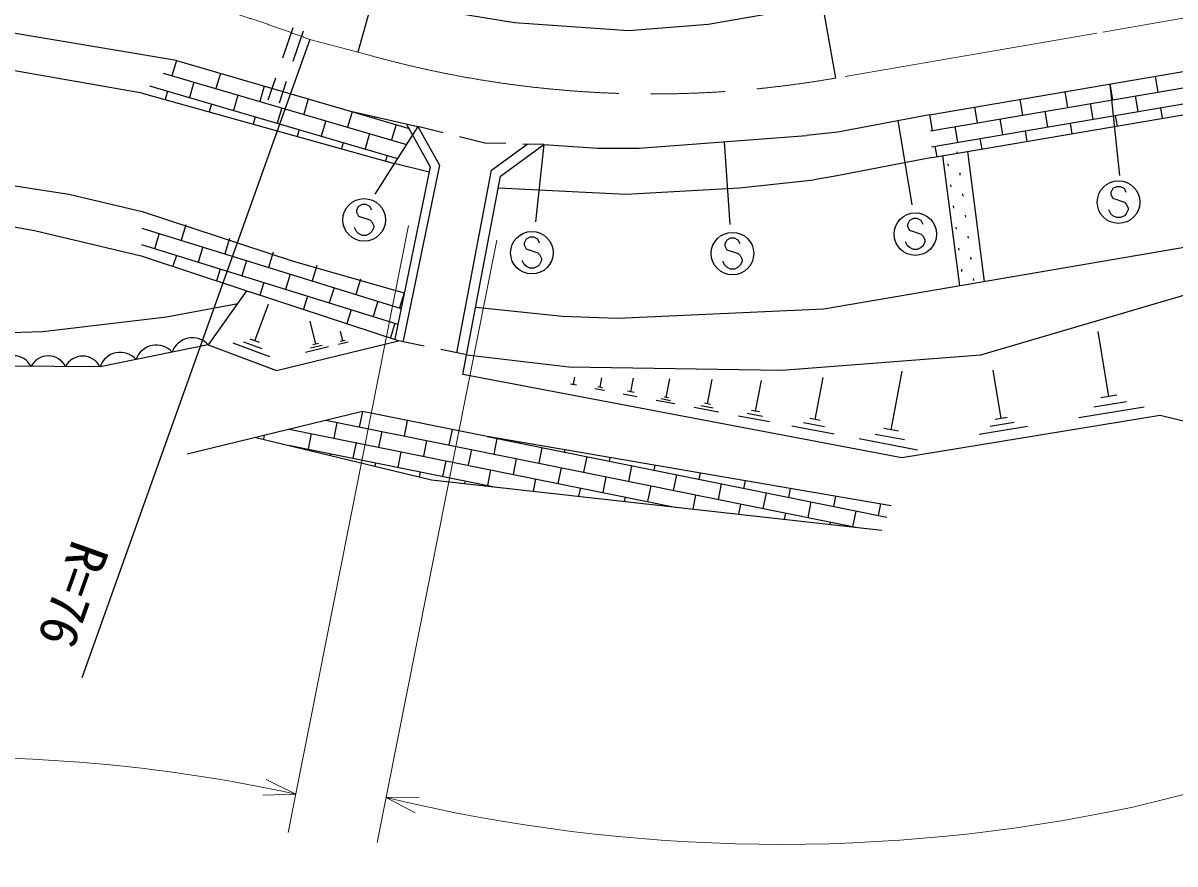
# Model space of a CAD drawing. Units: millimetres, scale not verified. Extents: x 40000 to 680000, y 20000 to 380000.
# Drawn here: x 396392 to 450515, y 238059 to 277585 of the extents above; entities that cross this region are included whole.
import ezdxf
from ezdxf.enums import TextEntityAlignment as Align

# ---------------------------------------------------------------- set-up
doc = ezdxf.new("R2010")
doc.units = ezdxf.units.MM
doc.header["$LTSCALE"] = 1000
doc.linetypes.add('CHAIN', pattern=[18.5, 12, -1.5, 3.5, -1.5])
for name, color, linetype, lineweight in [('M-BGD', 7, 'Continuous', 25), ('M-BMK', 2, 'CHAIN', 13), ('M-BMK-SRVR', 3, 'Continuous', 25), ('M-STR-HTXT', 7, 'Continuous', 13), ('M-STR-STRC', 7, 'Continuous', 25)]:
    doc.layers.add(name, color=color, linetype=linetype, lineweight=lineweight)
doc.styles.add('ＭＳ ゴシック', font='')
doc.styles.get('ＭＳ ゴシック').set_extended_font_data('MS Gothic')

msp = doc.modelspace()

# ---------------------------------------------------------------- linework, layer by layer
at = {"layer": 'M-BGD'}
for p, q in [((438982, 273277), (504735, 284454)), ((439029, 272525), (506346, 283967)), ((439075, 271772), (507958, 283480)), ((403599, 275823), (395019, 277267)), ((409063, 277355), (408578, 275935)), ((409088, 275795), (409562, 277218)), ((401985, 274294), (393490, 275780)), ((403599, 275823), (403389, 275103)), ((402969, 275226), (414411, 271883)), ((405663, 275220), (405453, 274500)), ((408255, 274989), (407901, 273952)), ((449580, 275079), (449706, 274340)), ((402339, 274629), (413991, 271225)), ((404421, 274802), (404210, 274082)), ((407727, 274617), (407516, 273898)), ((408435, 273834), (408772, 274846)), ((447461, 274719), (447586, 273979)), ((401985, 274294), (413836, 270982)), ((403179, 274383), (403064, 273992)), ((406484, 274199), (406274, 273479)), ((409790, 274015), (409580, 273295)), ((443221, 273998), (443347, 273259)), ((445341, 274358), (445467, 273619)), ((448646, 274159), (448772, 273420)), ((405242, 273781), (405135, 273414)), ((408548, 273596), (408338, 272876)), ((411854, 273412), (411644, 272692)), ((411720, 273451), (414529, 272630)), ((441102, 273638), (441227, 272898)), ((444407, 273439), (444532, 272699)), ((446526, 273799), (446652, 273060)), ((449831, 273600), (449915, 273107)), ((407306, 273178), (407206, 272835)), ((410612, 272993), (410402, 272273)), ((412907, 273181), (412886, 273110)), ((413918, 272809), (413708, 272089)), ((438982, 273277), (439108, 272538)), ((442287, 273079), (442413, 272339)), ((445592, 272880), (445677, 272383)), ((447712, 273240), (447796, 272745)), ((409370, 272575), (409277, 272256)), ((412676, 272390), (412465, 271670)), ((416127, 272426), (414944, 272718)), ((440168, 272718), (440293, 271979)), ((443473, 272519), (443557, 272021)), ((411433, 271972), (411347, 271677)), ((418086, 271941), (416903, 272234)), ((419076, 271915), (418086, 271941)), ((420865, 271868), (419875, 271894)), ((439233, 271799), (439319, 271298)), ((441353, 272159), (441438, 271660)), ((413497, 271369), (413418, 271099)), ((439586, 271344), (440392, 265237)), ((440273, 271533), (440286, 271433)), ((441561, 265438), (440776, 271547)), ((415471, 270571), (413836, 270982)), ((439841, 270973), (439854, 270874)), ((440401, 270541), (440414, 270442)), ((439969, 269981), (439981, 269882)), ((440528, 269549), (440541, 269450)), ((440096, 268989), (440109, 268890)), ((440656, 268557), (440669, 268458)), ((401970, 267949), (414154, 264169)), ((404039, 268092), (403817, 267376)), ((440224, 267997), (440236, 267898)), ((402790, 267695), (402568, 266978)), ((406093, 267455), (405870, 266739)), ((440783, 267565), (440796, 267466)), ((401954, 267169), (414002, 263431)), ((404844, 267058), (404621, 266341)), ((440351, 267006), (440364, 266906)), ((403595, 266660), (403437, 266151)), ((406897, 266421), (406675, 265704)), ((408146, 266818), (407924, 266102)), ((440911, 266573), (440923, 266474)), ((405648, 266023), (405477, 265471)), ((408950, 265783), (408728, 265067)), ((410199, 266181), (409977, 265465)), ((440478, 266014), (440491, 265914)), ((407701, 265386), (407519, 264796)), ((412253, 265544), (412031, 264828)), ((441038, 265581), (441051, 265482)), ((406896, 264996), (405096, 262456)), ((414029, 262645), (407039, 264948)), ((409755, 264749), (409562, 264128)), ((411004, 265146), (410782, 264430)), ((414305, 264902), (414084, 264191)), ((407282, 262645), (407929, 264371)), ((413057, 264509), (412835, 263793)), ((411808, 264111), (411606, 263459)), ((410141, 262496), (409880, 263566)), ((411411, 262642), (411300, 263098)), ((413862, 263474), (413650, 262790)), ((447408, 260037), (446905, 263092)), ((407983, 261891), (406258, 262537)), ((407633, 262268), (406770, 262591)), ((407498, 262565), (407066, 262726)), ((410275, 262528), (410007, 262463)), ((411666, 262584), (411211, 262473)), ((411525, 262670), (411297, 262615)), ((415241, 262396), (414029, 262645)), ((410741, 262359), (409671, 262098)), ((410441, 262427), (409906, 262297)), ((417236, 261986), (416025, 262235)), ((437679, 257145), (417062, 261069)), ((422256, 260589), (422321, 260933)), ((423509, 260466), (423593, 260912)), ((424947, 260244), (425070, 260887)), ((433603, 258944), (433980, 260929)), ((437179, 258462), (437703, 261216)), ((442353, 259004), (441979, 261276)), ((422393, 260563), (422119, 260616)), ((423710, 260313), (423265, 260397)), ((423620, 260445), (423397, 260488)), ((426617, 259985), (426783, 260859)), ((428556, 259686), (428773, 260825)), ((430806, 259337), (431082, 260787)), ((425238, 260022), (424595, 260144)), ((425108, 260213), (424786, 260274)), ((427012, 259684), (426139, 259850)), ((426815, 259835), (426378, 259918)), ((426726, 259965), (426508, 260006)), ((447789, 260100), (447026, 259974)), ((412337, 259332), (404109, 257328)), ((412337, 259332), (412189, 258597)), ((429071, 259292), (427931, 259509)), ((428814, 259489), (428244, 259597)), ((428698, 259658), (428413, 259713)), ((430987, 259303), (430625, 259372)), ((449061, 259525), (446006, 259022)), ((448234, 259781), (446707, 259529)), ((410620, 258914), (435514, 253883)), ((411135, 258810), (410987, 258074)), ((414445, 258906), (414296, 258171)), ((431462, 258837), (430012, 259113)), ((431134, 259087), (430409, 259225)), ((434052, 258601), (433059, 258790)), ((433851, 258897), (433354, 258991)), ((442968, 258813), (441832, 258626)), ((442637, 259051), (442069, 258957)), ((407724, 258208), (407686, 258023)), ((408903, 258495), (427028, 254833)), ((409933, 258287), (409784, 257552)), ((413243, 258384), (413094, 257649)), ((416552, 258480), (416404, 257745)), ((434501, 258259), (432515, 258636)), ((437802, 257987), (436425, 258249)), ((437523, 258397), (436834, 258528)), ((443583, 258623), (441310, 258249)), ((408858, 257739), (418542, 255783)), ((412040, 257861), (411892, 257126)), ((415350, 257958), (415201, 257223)), ((418197, 258148), (436973, 254354)), ((418660, 258054), (418511, 257319)), ((419723, 257887), (419713, 257841)), ((438424, 257512), (435671, 258036)), ((410838, 257339), (410823, 257264)), ((414148, 257436), (413999, 256700)), ((417457, 257532), (417309, 256797)), ((419565, 257106), (419416, 256371)), ((420767, 257628), (420619, 256893)), ((421843, 257524), (421821, 257415)), ((422875, 257203), (422726, 256467)), ((423963, 257161), (423928, 256990)), ((412946, 256913), (412914, 256759)), ((416255, 257010), (416107, 256275)), ((418363, 256584), (418214, 255849)), ((421672, 256680), (421524, 255945)), ((424982, 256777), (424833, 256042)), ((426083, 256798), (426036, 256564)), ((415053, 256488), (415006, 256254)), ((417160, 256062), (417136, 255940)), ((420470, 256158), (420353, 255580)), ((423780, 256254), (423631, 255519)), ((427089, 256351), (426941, 255616)), ((428203, 256435), (428143, 256138)), ((430323, 256072), (430250, 255712)), ((422577, 255732), (422498, 255340)), ((425887, 255829), (425739, 255093)), ((429197, 255925), (429048, 255190)), ((431304, 255499), (431156, 254764)), ((432443, 255709), (432358, 255286)), ((424685, 255306), (424643, 255100)), ((427994, 255403), (427860, 254740)), ((430102, 254977), (430005, 254500)), ((433412, 255073), (433263, 254338)), ((434563, 255346), (434465, 254860)), ((436683, 254983), (436573, 254435)), ((426792, 254881), (426788, 254860)), ((432209, 254551), (432150, 254260)), ((435519, 254647), (435370, 253912)), ((434317, 254125), (434295, 254020))]:
    msp.add_line(p, q, dxfattribs=at)
for points in [[(412465, 278771), (419485, 277608), (424837, 277227), (428575, 277524), (434182, 278502), (456779, 284068), (463235, 285767), (468842, 287467), (482731, 292013), (487361, 293160), (496111, 294605), (503799, 295030), (518496, 295584), (526609, 296774), (532343, 300002), (545595, 311387), (548801, 315303), (555311, 321575)], [(434013, 264145), (451131, 267077), (497217, 275024), (509407, 277276), (518285, 279188), (524996, 281057), (535742, 285603), (540712, 288535), (544577, 291168), (546828, 292868), (549369, 295188)], [(439106, 271262), (452914, 273618), (496240, 280970), (508812, 283222)], [(403599, 275823), (411720, 273451), (414944, 272718)], [(414414, 272839), (415525, 270833), (413856, 262723)], [(438982, 273277), (434676, 272460), (433205, 272300)], [(414944, 272718), (415953, 270898), (414253, 262641)], [(420865, 271868), (423393, 271705), (425347, 271705), (433205, 272300)], [(416768, 262082), (418398, 270669), (420079, 271888)], [(417062, 261069), (418832, 270393), (420865, 271868)], [(439106, 271262), (434553, 270385), (433545, 270219)], [(335214, 259337), (340735, 261036), (362568, 268132), (370596, 269746), (378071, 270682), (382871, 270979), (385802, 270980), (392768, 270428), (398545, 269536), (401986, 268730), (409079, 266394), (414306, 264907)], [(418726, 269833), (424710, 269538), (430062, 269836), (433545, 270219)], [(328715, 255853), (334662, 257256), (354158, 263883), (364946, 266985), (372635, 268302), (378624, 268898), (384018, 269153), (388138, 268941), (394722, 268219), (396931, 267837), (401943, 266648), (406531, 265119), (407039, 264948)], [(405096, 262456), (400009, 261424), (393517, 261466), (388407, 262077), (384493, 263193), (379743, 264542), (376361, 265010), (372645, 264668), (366690, 262365), (356929, 259954), (347050, 257957), (337739, 256304)], [(441398, 261984), (452104, 265143), (456192, 265161), (460946, 263954), (467786, 263675)], [(387034, 263376), (391145, 262891), (397325, 263080), (403128, 263782), (406478, 264406)], [(417661, 264224), (421738, 263804), (424329, 263719), (434013, 264145)], [(405096, 262456), (408308, 261251), (414029, 262645)], [(417236, 261986), (422032, 261431), (432040, 261264), (441398, 261984)], [(437174, 254899), (418197, 258148), (412337, 259332)], [(463992, 255896), (462893, 255919), (449826, 259144), (437679, 257145)], [(407323, 258110), (415586, 256113), (436749, 253745)]]:
    msp.add_lwpolyline(points, dxfattribs=at)
for centre, radius, start, end in [((404347, 261796), 998, 41.4258, 161.5307), ((400956, 261107), 998, 41.4258, 161.5307), ((402652, 261452), 998, 41.4258, 161.5307), ((395949, 261041), 909, 26.3556, 152.9034), ((397572, 261031), 909, 26.3556, 152.9034), ((399195, 261020), 909, 26.3556, 152.9034)]:
    msp.add_arc(centre, radius, start, end, dxfattribs=at)
at = {"layer": 'M-BMK'}
msp.add_line((412548, 276103), (409870, 276810), dxfattribs=at)
msp.add_lwpolyline([(458948, 279234), (446847, 277110), (434575, 274999)], dxfattribs=at)
for centre, radius, start, end in [((384347, 209163), 72301, 69.32858, 108.73365), ((425988, 323947), 49696, 254.3092, 279.9502)]:
    msp.add_arc(centre, radius, start, end, dxfattribs=at)
at = {"layer": 'M-BMK-SRVR'}
for p, q in [((434575, 274999), (428030, 312476)), ((422074, 311876), (412122, 276215)), ((409870, 276810), (399150, 246800))]:
    msp.add_line(p, q, dxfattribs=at)
at = {"layer": 'M-STR-HTXT'}
for p, q in [((414503, 268061), (408849, 239545)), ((418647, 267378), (413034, 239070)), ((448530, 240734), (532165, 261255)), ((409205, 241340), (407819, 242026)), ((409205, 241340), (407660, 241293)), ((413453, 241181), (414999, 241194)), ((413453, 241181), (414823, 240465))]:
    msp.add_line(p, q, dxfattribs=at)
for centre, radius, start, end in [((393053, 167220), 75860, 77.70608, 113.07982), ((431974, 317981), 79002, 256.44151, 282.097)]:
    msp.add_arc(centre, radius, start, end, dxfattribs=at)
at = {"layer": 'M-STR-STRC'}
for p, q in [((447461, 274719), (447907, 270417)), ((437501, 272996), (438149, 269040)), ((414944, 272718), (412919, 269541)), ((420865, 271868), (420467, 268248)), ((429340, 272007), (429600, 268123)), ((447593, 269802), (447502, 269620)), ((447502, 269620), (447502, 269529)), ((447775, 269893), (447593, 269802)), ((447956, 269893), (447775, 269893)), ((448138, 269802), (447956, 269893)), ((448229, 269620), (448138, 269802)), ((412328, 269059), (412146, 268968)), ((412510, 269059), (412328, 269059)), ((412692, 268968), (412510, 269059)), ((447502, 269529), (447593, 269347)), ((447593, 269347), (448138, 269166)), ((448138, 269166), (448229, 269075)), ((448229, 269075), (448320, 268893)), ((412146, 268968), (412055, 268786)), ((412055, 268786), (412055, 268695)), ((412055, 268695), (412146, 268513)), ((412146, 268513), (412692, 268332)), ((412783, 268786), (412692, 268968)), ((447502, 268620), (447411, 268802)), ((447593, 268529), (447502, 268620)), ((447775, 268438), (447593, 268529)), ((448138, 268529), (447956, 268438)), ((448229, 268620), (448138, 268529)), ((448320, 268802), (448229, 268620)), ((448320, 268893), (448320, 268802)), ((412055, 267786), (411964, 267968)), ((412692, 268332), (412783, 268241)), ((412783, 268241), (412874, 268059)), ((412874, 267968), (412783, 267786)), ((412874, 268059), (412874, 267968)), ((438043, 268301), (437952, 268119)), ((437952, 268119), (437952, 268028)), ((437952, 268028), (438043, 267846)), ((438225, 268392), (438043, 268301)), ((438407, 268392), (438225, 268392)), ((438589, 268301), (438407, 268392)), ((438679, 268119), (438589, 268301)), ((447956, 268438), (447775, 268438)), ((412146, 267695), (412055, 267786)), ((412328, 267604), (412146, 267695)), ((412510, 267604), (412328, 267604)), ((412692, 267695), (412510, 267604)), ((412783, 267786), (412692, 267695)), ((420028, 267425), (419937, 267243)), ((420210, 267516), (420028, 267425)), ((420392, 267516), (420210, 267516)), ((420573, 267425), (420392, 267516)), ((420664, 267243), (420573, 267425)), ((429453, 267383), (429362, 267201)), ((429634, 267474), (429453, 267383)), ((429816, 267474), (429634, 267474)), ((429998, 267383), (429816, 267474)), ((430089, 267201), (429998, 267383)), ((438043, 267846), (438589, 267664)), ((438589, 267664), (438679, 267573)), ((438679, 267573), (438770, 267392)), ((438770, 267392), (438770, 267301)), ((419937, 267243), (419937, 267152)), ((419937, 267152), (420028, 266970)), ((420028, 266970), (420573, 266789)), ((429362, 267201), (429362, 267111)), ((429362, 267111), (429453, 266929)), ((429453, 266929), (429998, 266747)), ((437952, 267119), (437861, 267301)), ((438043, 267028), (437952, 267119)), ((438225, 266937), (438043, 267028)), ((438407, 266937), (438225, 266937)), ((438589, 267028), (438407, 266937)), ((438679, 267119), (438589, 267028)), ((438770, 267301), (438679, 267119)), ((419937, 266243), (419846, 266425)), ((420573, 266789), (420664, 266698)), ((420664, 266698), (420755, 266516)), ((420755, 266425), (420664, 266243)), ((420755, 266516), (420755, 266425)), ((429362, 266201), (429271, 266383)), ((429998, 266747), (430089, 266656)), ((430089, 266656), (430180, 266474)), ((430180, 266383), (430089, 266201)), ((430180, 266474), (430180, 266383)), ((420028, 266152), (419937, 266243)), ((420210, 266061), (420028, 266152)), ((420392, 266061), (420210, 266061)), ((420573, 266152), (420392, 266061)), ((420664, 266243), (420573, 266152)), ((429453, 266111), (429362, 266201)), ((429634, 266020), (429453, 266111)), ((429816, 266020), (429634, 266020)), ((429998, 266111), (429816, 266020)), ((430089, 266201), (429998, 266111))]:
    msp.add_line(p, q, dxfattribs=at)
for centre in [(447865, 269166), (412419, 268332), (438316, 267664), (420301, 266789), (429725, 266747)]:
    msp.add_circle(centre, 1000, dxfattribs=at)

# ---------------------------------------------------------------- texts
at = {"layer": 'M-BMK-SRVR', "style": 'ＭＳ ゴシック'}
msp.add_text('R=76', height=1833, rotation=250.408, dxfattribs=at).set_placement((399592, 253065), align=Align.MIDDLE_LEFT)

doc.saveas('drawing.dxf')
